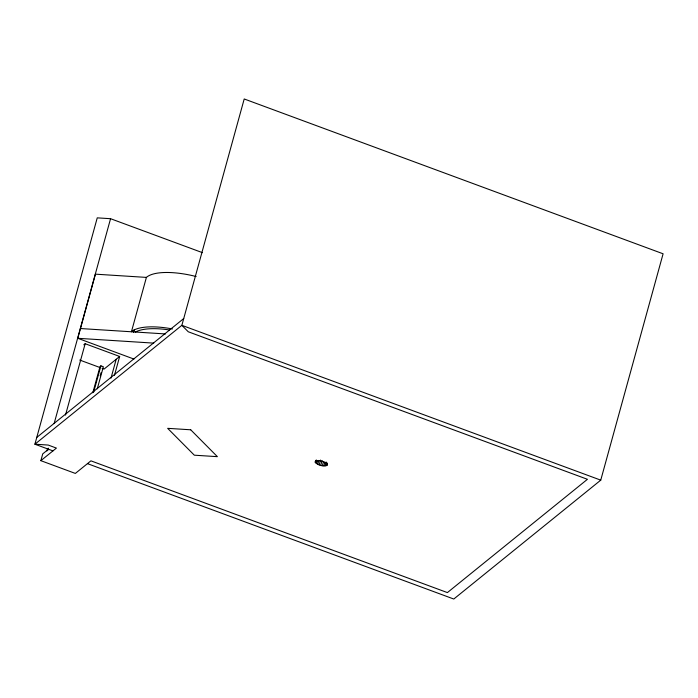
<?xml version="1.0" encoding="UTF-8"?>
<svg xmlns="http://www.w3.org/2000/svg" width="698" height="698" viewBox="0 0 698 698"><rect width="100%" height="100%" fill="white"/><g stroke="black" fill="none" stroke-linecap="round" stroke-linejoin="round"><path stroke-width="1.05" d="M87.459 463.638L453.787 599.032L600.751 480.145L663.1 253.793L244.213 98.968L181.864 325.32L188.259 331.768L587.437 479.299L447.392 592.593L90.915 460.837L75.349 473.427L40.859 460.671L42.726 453.892L48.371 449.32M54.13 423.564L110.563 218.701L202.446 252.659M133.903 359.042L77.775 338.294L95.443 274.166M46.923 450.952L47.499 448.858M47.787 450.254L48.363 448.16M65.507 415.074L85.165 343.721L119.663 356.469L114.455 375.358M92.808 392.765L100.041 366.537L100.905 365.831L103.365 366.747L97.292 388.777M93.672 392.067L100.905 365.831M100.189 375.838L101.053 372.688M110.999 378.15L116.2 359.261M196.147 276.513A52.132 18 15.4 0 0 146.397 277.403L131.425 331.777A52.132 18 15.4 0 1 172.432 328.95M133.519 332.553L134.382 329.412M315.217 462.242L315.452 461.142C319.352 459.808 324.439 461.265 327.196 464.292L326.961 465.4C323.061 466.735 317.974 465.278 315.217 462.242L315.749 460.305M315.705 462.922L316.508 460.017M316.578 463.62L317.381 460.715M317.764 464.292L318.829 460.418M319.187 464.903L320.522 460.061M320.74 465.4L322.075 460.549M322.328 465.749L323.401 461.867M323.846 465.924L324.91 462.05M325.181 465.924L326.245 462.05M326.236 465.749L327.039 462.844M326.961 465.4L327.493 463.455M83.777 344.838L85.165 343.721M119.663 356.469L104.098 369.059L102.074 368.308M36.767 437.428L183.731 318.541M40.859 460.671L56.416 448.09L48.214 445.054L34.9 444.207L97.249 217.855L110.563 218.701M135.525 332.039L135.761 331.882A52.132 18 15.4 0 1 169.466 329.962M95.329 274.157L146.397 277.403M80.349 328.531L165.522 333.941M77.775 338.294L153.734 343.119M600.751 480.145L181.864 325.32L34.9 444.207L52.961 450.882M79.747 360.055L100.041 367.558M190.72 429.794L167.651 428.328L194.323 455.192L217.392 456.666L190.72 429.794"/></g></svg>
